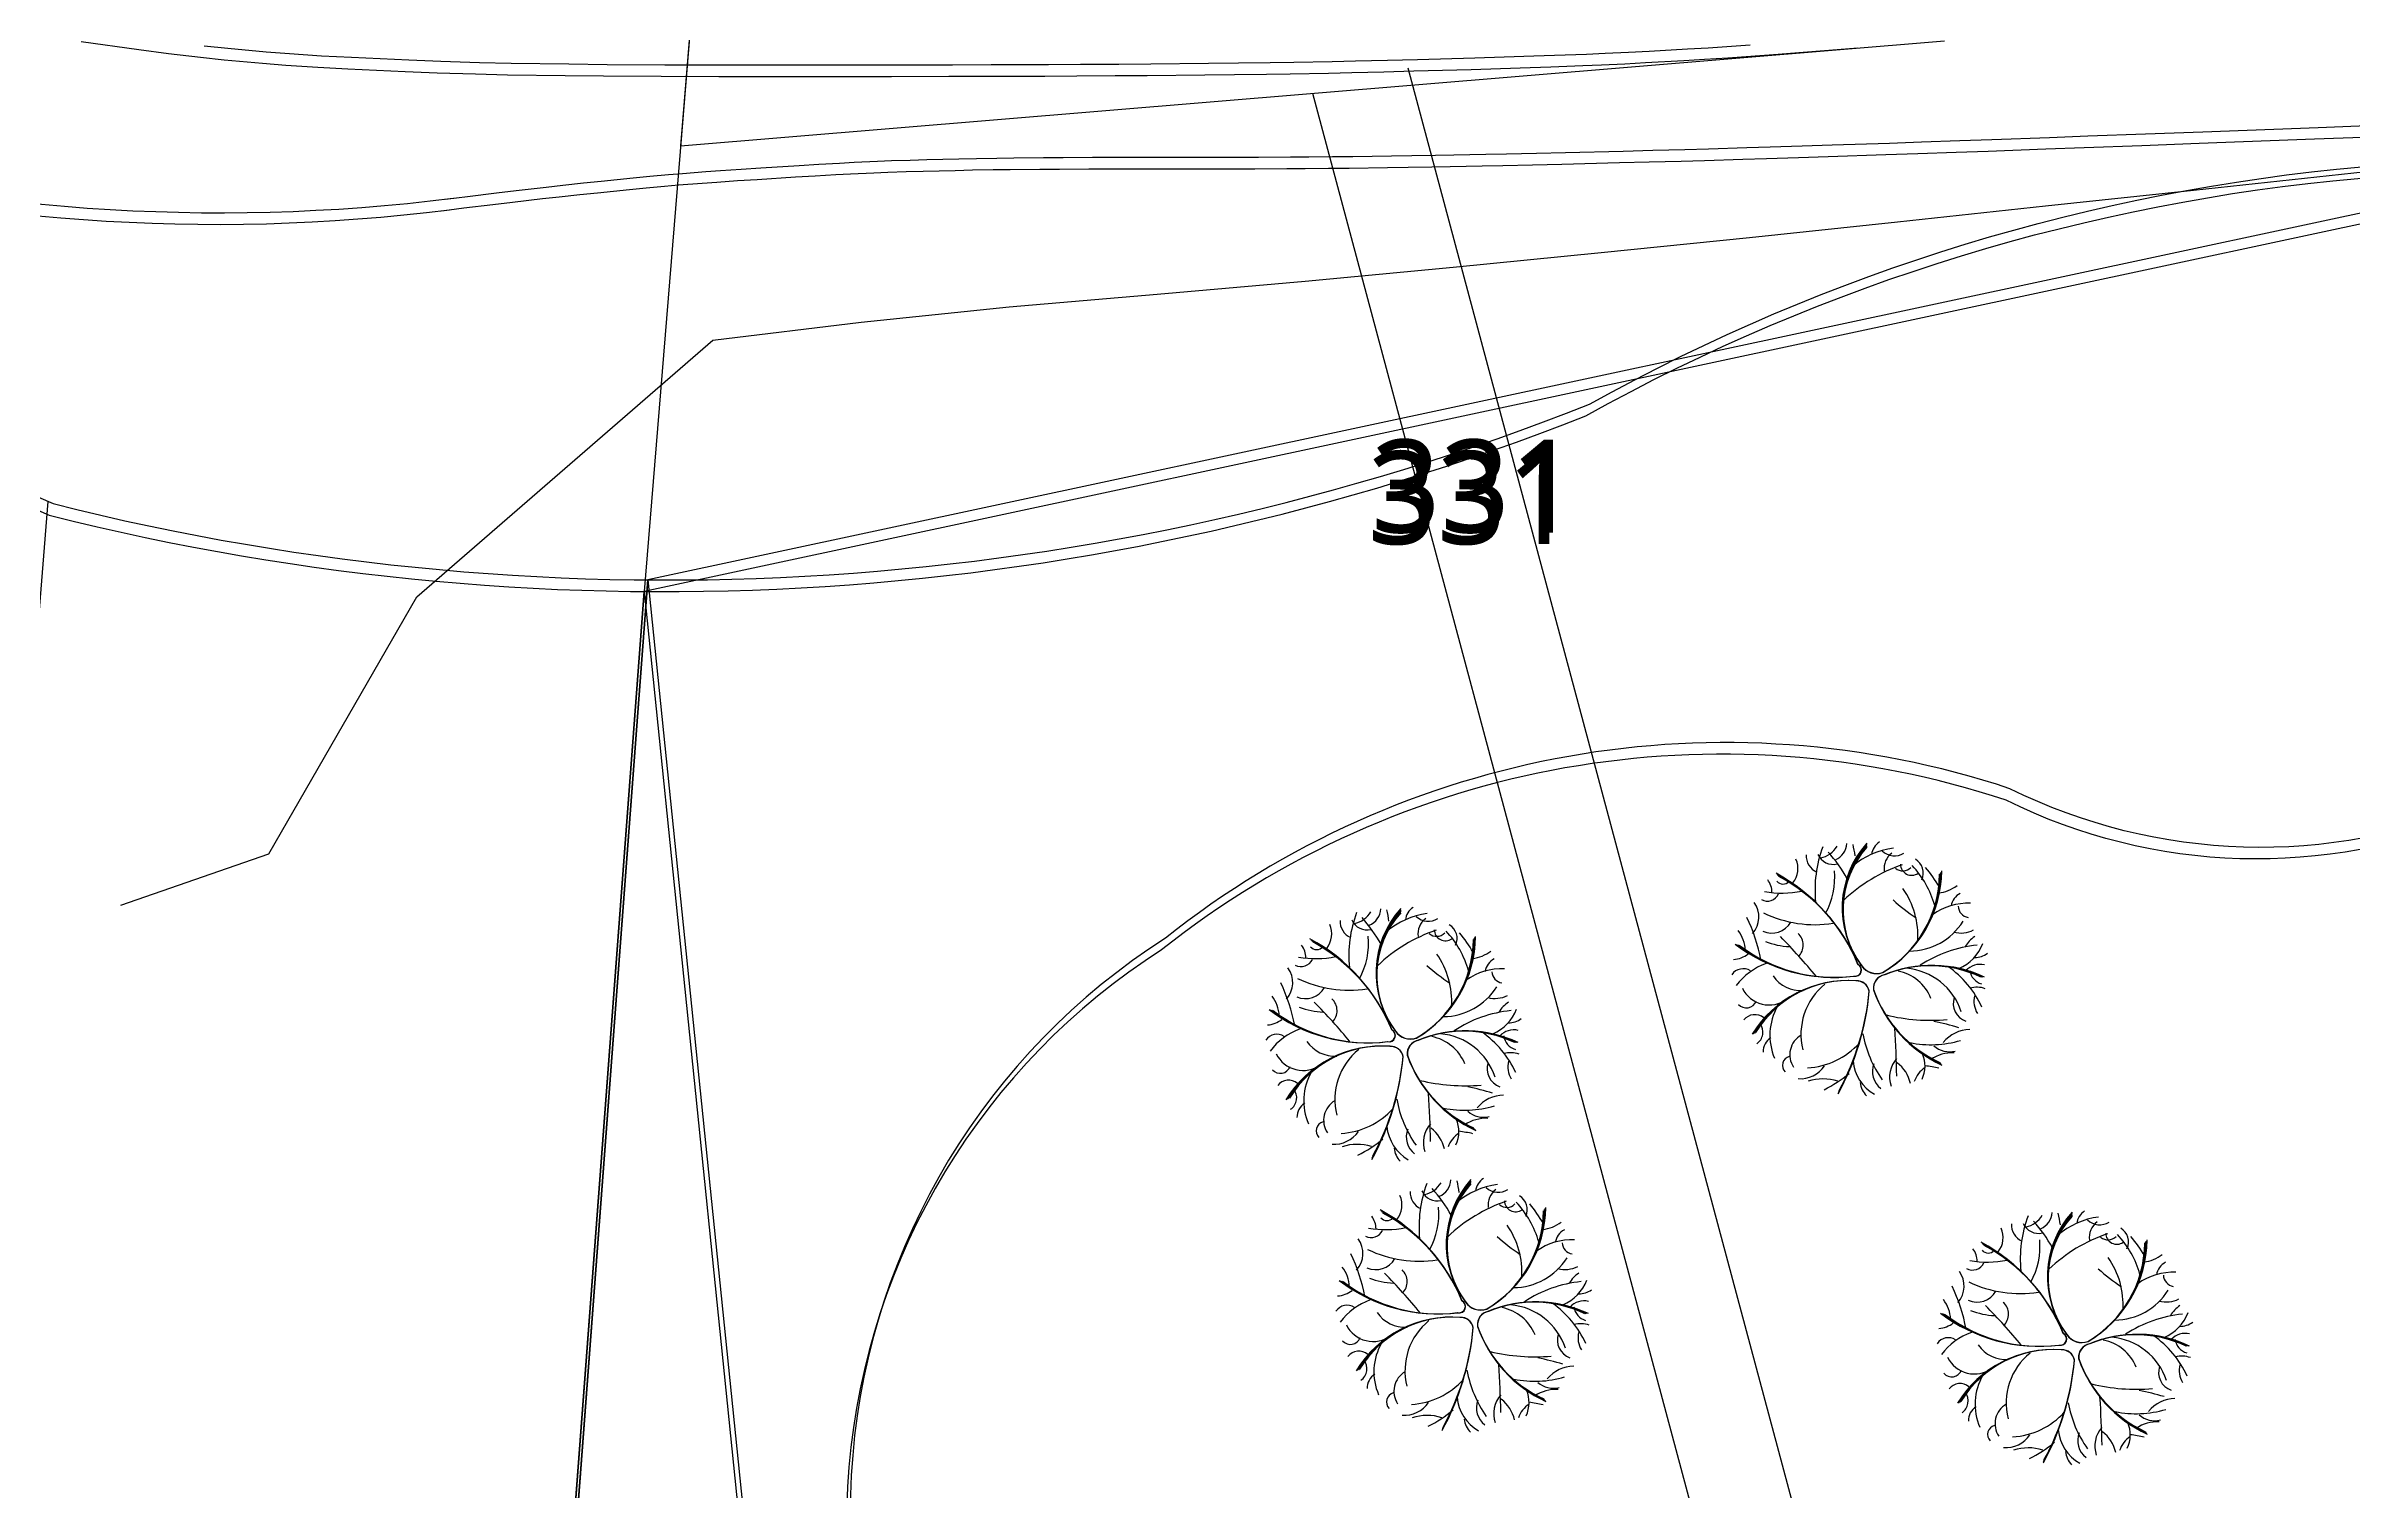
# Model space of a CAD drawing. Header units: metres. Extents: x -1097 to 1588, y -185 to 884.
# Drawn here: x 467 to 560.5, y 379.1 to 437.7 of the extents above; entities that cross this region are included whole.
import ezdxf

# ---------------------------------------------------------------- set-up
doc = ezdxf.new("R2010")
doc.units = ezdxf.units.M
for name, color, linetype in [('CRECIDA_Q2', 150, 'Continuous'), ('ESCALERAS', 7, 'Continuous'), ('EXTENSIONES', 252, 'Continuous'), ('Solado', 7, 'Continuous'), ('TERRENO', 188, 'Continuous'), ('TEXTO', 7, 'Continuous'), ('VEGETACION', 85, 'Continuous'), ('VG', 7, 'Continuous'), ('VISTA LEJOS', 7, 'Continuous')]:
    doc.layers.add(name, color=color, linetype=linetype)

msp = doc.modelspace()

# ---------------------------------------------------------------- linework, layer by layer
at = {"layer": 'CRECIDA_Q2'}
msp.add_lwpolyline([(470, 402.836), (476, 404.921), (482, 415.332), (494, 425.743), (500, 426.474), (506, 427.085), (512, 427.611), (518, 428.135), (524, 428.697), (530, 429.294), (536, 429.906), (542, 430.537), (548, 431.179), (554, 431.826), (560, 432.474), (566, 433.119), (572, 433.75), (578, 434.362), (584, 441.959)], dxfattribs=at)
at = {"layer": 'ESCALERAS'}
for points in [[(453.579, 250.482), (467.056, 419.203)], [(478.653, 248.928), (491.207, 415.553)], [(478.804, 249.397), (491.358, 416.023)]]:
    msp.add_lwpolyline(points, dxfattribs=at)
at = {"layer": 'EXTENSIONES'}
for points in [[(494.422, 454.869), (491.207, 415.553)], [(492.684, 433.615), (543.902, 437.876)], [(522.157, 436.781), (542.421, 361.152)], [(518.293, 435.746), (537.833, 362.823)]]:
    msp.add_lwpolyline(points, dxfattribs=at)
at = {"layer": 'Solado'}
msp.add_lwpolyline([(494.422, 454.869), (492.684, 433.615), (543.902, 437.876)], dxfattribs=at)
at = {"layer": 'TERRENO'}
for points in [[(468.397, 437.844), (470.73, 437.52)], [(470.73, 437.52), (471.939, 437.36)], [(471.939, 437.36), (473.235, 437.204)], [(473.235, 437.204), (474.186, 437.104)], [(474.186, 437.104), (475.741, 436.96)], [(475.741, 436.96), (476.691, 436.884)], [(476.691, 436.884), (477.987, 436.8)], [(477.987, 436.8), (479.197, 436.736)], [(524.731, 436.714), (525.911, 436.748)], [(525.911, 436.748), (527.121, 436.787)], [(527.121, 436.787), (527.956, 436.816)], [(527.956, 436.816), (529.252, 436.867)], [(529.252, 436.867), (530.001, 436.899)], [(530.001, 436.899), (530.952, 436.944)], [(530.952, 436.944), (531.787, 436.988)], [(531.787, 436.988), (533.342, 437.075)], [(533.342, 437.075), (534.177, 437.124)], [(534.177, 437.124), (535.128, 437.184)], [(535.128, 437.184), (535.876, 437.235)], [(535.876, 437.235), (537.172, 437.328)], [(537.172, 437.328), (538.008, 437.392)], [(538.008, 437.392), (539.217, 437.488)], [(539.217, 437.488), (540.398, 437.584)], [(479.197, 436.736), (481.53, 436.628)], [(481.53, 436.628), (482.826, 436.576)], [(482.826, 436.576), (484.381, 436.528)], [(484.381, 436.528), (485.677, 436.5)], [(485.677, 436.5), (488.01, 436.464)], [(488.01, 436.464), (489.565, 436.448)], [(489.565, 436.448), (491.898, 436.436)], [(491.898, 436.436), (494.231, 436.432)], [(494.231, 436.432), (498.897, 436.432)], [(498.897, 436.432), (501.229, 436.432)], [(501.229, 436.432), (503.562, 436.435)], [(503.562, 436.435), (505.118, 436.438)], [(505.118, 436.438), (507.45, 436.445)], [(507.45, 436.445), (508.746, 436.451)], [(508.746, 436.451), (510.302, 436.46)], [(510.302, 436.46), (511.598, 436.471)], [(511.598, 436.471), (513.93, 436.492)], [(513.93, 436.492), (515.14, 436.505)], [(515.14, 436.505), (516.436, 436.522)], [(516.436, 436.522), (517.387, 436.537)], [(517.387, 436.537), (518.942, 436.566)], [(518.942, 436.566), (519.892, 436.586)], [(519.892, 436.586), (521.188, 436.617)], [(521.188, 436.617), (522.398, 436.649)], [(522.398, 436.649), (524.731, 436.714)], [(483.009, 430.987), (483.901, 431.098), (485.082, 431.242), (485.879, 431.336), (487.088, 431.477), (487.77, 431.554), (488.605, 431.644), (489.316, 431.717), (490.612, 431.846), (491.293, 431.912), (492.042, 431.981), (492.608, 432.029), (493.559, 432.104), (494.154, 432.149), (494.989, 432.206), (495.786, 432.258), (497.341, 432.355), (498.138, 432.403), (498.973, 432.45), (499.569, 432.48), (500.519, 432.523), (501.085, 432.546), (501.834, 432.571), (502.516, 432.59), (503.812, 432.623), (504.522, 432.638), (505.358, 432.653), (506.039, 432.661), (507.249, 432.672), (508.046, 432.677), (509.226, 432.68), (510.398, 432.682), (512.73, 432.682), (513.911, 432.682), (515.121, 432.684), (515.956, 432.687), (517.252, 432.694), (518.001, 432.699), (518.951, 432.708), (519.787, 432.717), (521.342, 432.736), (522.177, 432.748), (523.127, 432.763), (523.876, 432.777), (525.172, 432.803), (526.007, 432.821), (527.217, 432.849), (528.398, 432.877), (530.731, 432.936), (531.94, 432.967), (533.236, 433.001), (534.187, 433.028), (535.742, 433.073), (536.692, 433.102), (537.988, 433.143), (539.198, 433.183), (541.531, 433.26), (542.827, 433.304), (544.382, 433.358), (545.678, 433.404), (548.011, 433.489), (549.566, 433.546), (551.899, 433.632), (554.232, 433.719), (558.898, 433.894), (561.23, 433.981)]]:
    msp.add_lwpolyline(points, dxfattribs=at)
msp.add_lwpolyline([(453.872, 433.136, 0.098811), (483.316, 431.025, -0.512664)], format="xyb", dxfattribs=at)
at = {"layer": 'TEXTO', "color": 141}
msp.add_lwpolyline([(942.808, 512.252), (491.207, 415.553), (499.794, 331.664), (500.297, 331.357), (501.008, 330.917), (501.677, 330.497), (502.971, 329.666), (503.693, 329.193), (504.562, 328.613), (505.289, 328.12), (506.598, 327.211)], dxfattribs=at)
at = {"layer": 'VEGETACION'}
for centre, radius, start, end in [((543.642, 403.456), 4.982, 159.46241, -174.34591), ((538.671, 405.765), 1.034, -77.96685, -31.27285), ((534.673, 400.933), 6.075, 29.35638, 41.90224), ((539.186, 405.39), 0.769, -67.11701, -3.35075), ((543.669, 402.745), 3.908, 138.09032, -143.12166), ((543.641, 402.717), 3.869, 138.09032, -143.12166), ((543.613, 402.688), 3.83, 138.09032, -143.12166), ((543.584, 402.659), 3.791, 138.09032, -143.12166), ((542.249, 402.005), 3.177, 97.4368, 130.66411), ((535.33, 404.167), 5.002, 7.73596, 13.16741), ((541.654, 404.811), 0.707, 123.07576, 173.19706), ((541.881, 405.567), 0.725, -133.08378, -57.97038), ((542.234, 404.33), 0.776, 126.36034, -172.13798), ((533.608, 397.669), 7.338, 22.21671, 61.7302), ((533.68, 397.691), 7.265, 22.21671, 61.7302), ((533.752, 397.713), 7.191, 22.21671, 61.7302), ((537.019, 404.33), 0.949, -38.3468, 23.66563), ((539.03, 404.842), 0.727, 177.19062, -114.2964), ((539.401, 405.176), 0.683, -155.98064, -76.40156), ((536.5, 403.956), 2.961, -29.17592, 5.40141), ((544.299, 398.336), 6.494, 108.91387, 133.58492), ((539.012, 404.158), 4.698, -59.52315, -0.74968), ((538.993, 404.202), 4.747, -59.52315, -0.74968), ((538.974, 404.247), 4.795, -59.52315, -0.74968), ((538.956, 404.291), 4.844, -59.52315, -0.74968), ((542.218, 404.696), 0.464, -130.37039, -44.61868), ((542.576, 404.505), 0.453, -179.34812, -54.73301), ((539.733, 401.76), 3.928, 15.81177, 43.16533), ((542.408, 404.146), 0.64, -25.52155, 59.84308), ((538.988, 400.879), 5.429, 29.82887, 40.03623), ((536.726, 403.511), 0.504, -118.22004, -25.37047), ((537.329, 407.264), 3.935, -100.42037, -78.3241), ((536.093, 403.361), 0.824, -0.2587, 38.06877), ((537.359, 404.019), 0.323, -139.98994, -40.76454), ((533.825, 397.735), 7.118, 22.21671, 61.7302), ((539.448, 401.586), 3.382, -3.32863, 34.77602), ((543.478, 404.864), 1.544, -82.82139, -52.64739), ((544.865, 402.704), 0.693, 117.16728, 171.20074), ((520.139, 402.188), 0.727, 177.19062, -114.2964), ((524.751, 400.802), 4.982, 159.46241, -174.34591), ((520.509, 402.523), 0.683, -155.98064, -76.40156), ((519.78, 403.112), 1.034, -77.96685, -31.27285), ((515.781, 398.279), 6.075, 29.35638, 41.90224), ((520.295, 402.737), 0.769, -67.11701, -3.35075), ((524.778, 400.092), 3.908, 138.09032, -143.12166), ((524.75, 400.063), 3.869, 138.09032, -143.12166), ((524.721, 400.034), 3.83, 138.09032, -143.12166), ((524.693, 400.005), 3.791, 138.09032, -143.12166), ((523.357, 399.352), 3.177, 97.4368, 130.66411), ((516.439, 401.514), 5.002, 7.73596, 13.16741), ((522.762, 402.157), 0.707, 123.07576, 173.19706), ((522.99, 402.913), 0.725, -133.08378, -57.97038), ((523.343, 401.677), 0.776, 126.36034, -172.13798), ((529.647, 399.34), 6.938, 10.60493, 25.69371), ((535.376, 402.362), 1.01, -41.62679, 35.9787), ((536.909, 402.59), 0.883, -114.03031, -29.56021), ((538.67, 406.9), 4.849, -115.58492, -81.37772), ((548.011, 410.075), 9.361, -131.39173, -124.13381), ((542.468, 403.568), 2.589, -89.5505, -32.23214), ((544.866, 400.442), 2.478, 87.69249, 125.68419), ((544.94, 402.817), 0.479, -177.57839, -99.26902), ((517.202, 400.708), 0.824, -0.2587, 38.06877), ((514.717, 395.015), 7.338, 22.21671, 61.7302), ((514.789, 395.037), 7.265, 22.21671, 61.7302), ((514.861, 395.059), 7.191, 22.21671, 61.7302), ((514.934, 395.081), 7.118, 22.21671, 61.7302), ((518.127, 401.676), 0.949, -38.3468, 23.66563), ((517.609, 401.303), 2.961, -29.17592, 5.40141), ((525.407, 395.682), 6.494, 108.91387, 133.58492), ((520.121, 401.505), 4.698, -59.52315, -0.74968), ((520.102, 401.549), 4.747, -59.52315, -0.74968), ((520.083, 401.593), 4.795, -59.52315, -0.74968), ((520.064, 401.637), 4.844, -59.52315, -0.74968), ((523.327, 402.043), 0.464, -130.37039, -44.61868), ((523.684, 401.852), 0.453, -179.34812, -54.73301), ((520.842, 399.106), 3.928, 15.81177, 43.16533), ((523.517, 401.493), 0.64, -25.52155, 59.84308), ((520.096, 398.226), 5.429, 29.82887, 40.03623), ((539.414, 406.484), 6.568, -127.37844, -82.91291), ((539.428, 406.418), 6.503, -127.37844, -82.91291), ((539.443, 406.352), 6.437, -127.37844, -82.91291), ((534.406, 400.947), 1.434, 2.5416, 37.20232), ((539.457, 406.285), 6.371, -127.37844, -82.91291), ((537.773, 404.283), 3.124, -111.04704, -92.75457), ((520.464, 384.964), 23.615, 39.38532, 44.67185), ((537.538, 401.221), 0.645, -45.87489, 47.62332), ((545.761, 396.08), 5.171, 95.85629, 123.22032), ((544.576, 402.855), 1.142, -104.72438, -63.25642), ((543.781, 401.927), 1.798, -66.63119, -20.98341), ((545.726, 400.617), 1.118, 121.95887, 151.36709), ((516.485, 399.708), 1.01, -41.62679, 35.9787), ((517.835, 400.857), 0.504, -118.22004, -25.37047), ((518.438, 404.61), 3.935, -100.42037, -78.3241), ((518.467, 401.365), 0.323, -139.98994, -40.76454), ((529.119, 407.422), 9.361, -131.39173, -124.13381), ((520.557, 398.933), 3.382, -3.32863, 34.77602), ((525.975, 397.788), 2.478, 87.69249, 125.68419), ((524.587, 402.21), 1.544, -82.82139, -52.64739), ((525.974, 400.05), 0.693, 117.16728, 171.20074), ((535.288, 401.72), 1.079, -86.17573, -52.23443), ((537.577, 397.988), 2.646, 109.78128, 142.9068), ((540.279, 400.217), 0.257, -102.31339, 61.69877), ((540.285, 400.213), 0.255, -102.31339, 61.69877), ((540.29, 400.21), 0.252, -102.31339, 61.69877), ((540.296, 400.206), 0.249, -102.31339, 61.69877), ((541.162, 400.823), 0.75, -145.64274, -70.48442), ((541.159, 400.813), 0.742, -145.64274, -70.48442), ((541.155, 400.804), 0.735, -145.64274, -70.48442), ((541.152, 400.794), 0.727, -145.64274, -70.48442), ((543.32, 395.556), 4.83, 64.72201, 112.57215), ((543.346, 395.511), 4.88, 64.72201, 112.57215), ((543.371, 395.467), 4.93, 64.72201, 112.57215), ((543.397, 395.422), 4.98, 64.72201, 112.57215), ((542.142, 397.715), 2.577, 18.29109, 84.89534), ((541.675, 396.981), 4.128, 24.75149, 54.83765), ((545.346, 399.672), 0.769, 76.62298, 137.69885), ((545.134, 401.583), 0.859, -90.38621, -53.2043), ((510.755, 396.687), 6.938, 10.60493, 25.69371), ((518.017, 399.936), 0.883, -114.03031, -29.56021), ((519.779, 404.246), 4.849, -115.58492, -81.37772), ((523.576, 400.915), 2.589, -89.5505, -32.23214), ((526.048, 400.164), 0.479, -177.57839, -99.26902), ((535.747, 399.719), 0.546, 57.26605, 146.32785), ((536.802, 400.007), 1.211, -153.77487, -53.66079), ((539.993, 395.232), 4.552, 85.90191, 148.51067), ((540.002, 395.278), 4.506, 85.90191, 148.51067), ((540.01, 395.324), 4.461, 85.90191, 148.51067), ((540.019, 395.371), 4.415, 85.90191, 148.51067), ((538.086, 400.742), 1.364, -145.57132, -86.30599), ((540.693, 397.615), 2.603, 128.84937, -165.92049), ((530.245, 400.298), 10.657, -28.646, -5.10467), ((530.351, 400.294), 10.55, -28.646, -5.10467), ((530.456, 400.29), 10.444, -28.646, -5.10467), ((530.562, 400.286), 10.337, -28.646, -5.10467), ((540.341, 399.244), 0.529, 11.64661, 92.46118), ((540.346, 399.25), 0.523, 11.64661, 92.46118), ((540.351, 399.256), 0.518, 11.64661, 92.46118), ((540.356, 399.262), 0.513, 11.64661, 92.46118), ((541.57, 399.48), 0.546, 100.90931, -173.78177), ((541.577, 399.476), 0.551, 100.90931, -173.78177), ((545.86, 401.119), 5.122, -160.64221, -114.76904), ((541.585, 399.472), 0.557, 100.90931, -173.78177), ((541.592, 399.468), 0.563, 100.90931, -173.78177), ((545.911, 401.132), 5.175, -160.64221, -114.76904), ((545.963, 401.145), 5.228, -160.64221, -114.76904), ((546.015, 401.158), 5.281, -160.64221, -114.76904), ((541.68, 398.392), 1.809, 21.80787, 79.03961), ((545.598, 400.29), 0.669, -171.91844, -106.28771), ((545.215, 398.521), 0.996, 69.91561, 105.88004), ((520.523, 403.83), 6.568, -127.37844, -82.91291), ((520.537, 403.764), 6.503, -127.37844, -82.91291), ((520.551, 403.698), 6.437, -127.37844, -82.91291), ((515.515, 398.293), 1.434, 2.5416, 37.20232), ((520.566, 403.632), 6.371, -127.37844, -82.91291), ((518.881, 401.629), 3.124, -111.04704, -92.75457), ((501.573, 382.311), 23.615, 39.38532, 44.67185), ((518.647, 398.567), 0.645, -45.87489, 47.62332), ((526.87, 393.426), 5.171, 95.85629, 123.22032), ((525.685, 400.202), 1.142, -104.72438, -63.25642), ((524.89, 399.273), 1.798, -66.63119, -20.98341), ((526.835, 397.963), 1.118, 121.95887, 151.36709), ((535.88, 399.102), 0.424, -138.57685, -20.77623), ((536.219, 397.849), 0.557, 49.52262, 142.49658), ((539.192, 397.567), 2.362, 150.15684, -156.75256), ((545.026, 398.857), 0.762, 160.97287, -109.06988), ((546.033, 398.943), 0.932, 166.17527, -148.32231), ((516.856, 397.066), 0.546, 57.26605, 146.32785), ((516.397, 399.066), 1.079, -86.17573, -52.23443), ((518.685, 395.335), 2.646, 109.78128, 142.9068), ((521.388, 397.563), 0.257, -102.31339, 61.69877), ((521.394, 397.56), 0.255, -102.31339, 61.69877), ((521.399, 397.556), 0.252, -102.31339, 61.69877), ((521.405, 397.553), 0.249, -102.31339, 61.69877), ((522.27, 398.169), 0.75, -145.64274, -70.48442), ((522.267, 398.16), 0.742, -145.64274, -70.48442), ((522.264, 398.15), 0.735, -145.64274, -70.48442), ((522.261, 398.141), 0.727, -145.64274, -70.48442), ((524.429, 392.902), 4.83, 64.72201, 112.57215), ((524.455, 392.858), 4.88, 64.72201, 112.57215), ((524.48, 392.813), 4.93, 64.72201, 112.57215), ((524.506, 392.769), 4.98, 64.72201, 112.57215), ((522.789, 395.738), 1.809, 21.80787, 79.03961), ((523.251, 395.062), 2.577, 18.29109, 84.89534), ((522.784, 394.327), 4.128, 24.75149, 54.83765), ((526.455, 397.018), 0.769, 76.62298, 137.69885), ((526.706, 397.637), 0.669, -171.91844, -106.28771), ((526.242, 398.93), 0.859, -90.38621, -53.2043), ((535.973, 397.695), 0.575, -55.32418, 37.34845), ((537.233, 396.899), 0.676, 122.40516, -178.98353), ((538.56, 396.777), 0.921, 120.29105, -146.85412), ((545.213, 398.464), 4.686, -169.782, -144.7966), ((543.367, 406.011), 7.836, -103.47217, -85.21121), ((491.096, 394.704), 50.894, 1.35953, 3.55713), ((541.092, 386.462), 11.909, 73.43329, 78.43687), ((544.945, 396.398), 1.399, 90.6491, 140.90175), ((517.911, 397.353), 1.211, -153.77487, -53.66079), ((521.102, 392.578), 4.552, 85.90191, 148.51067), ((521.111, 392.624), 4.506, 85.90191, 148.51067), ((521.119, 392.671), 4.461, 85.90191, 148.51067), ((521.128, 392.717), 4.415, 85.90191, 148.51067), ((519.195, 398.089), 1.364, -145.57132, -86.30599), ((521.802, 394.962), 2.603, 128.84937, -165.92049), ((511.353, 397.645), 10.657, -28.646, -5.10467), ((511.459, 397.641), 10.55, -28.646, -5.10467), ((511.565, 397.636), 10.444, -28.646, -5.10467), ((511.671, 397.632), 10.337, -28.646, -5.10467), ((521.45, 396.59), 0.529, 11.64661, 92.46118), ((521.455, 396.596), 0.523, 11.64661, 92.46118), ((521.46, 396.602), 0.518, 11.64661, 92.46118), ((521.465, 396.609), 0.513, 11.64661, 92.46118), ((522.678, 396.827), 0.546, 100.90931, -173.78177), ((522.686, 396.823), 0.551, 100.90931, -173.78177), ((522.693, 396.819), 0.557, 100.90931, -173.78177), ((526.968, 398.465), 5.122, -160.64221, -114.76904), ((522.701, 396.815), 0.563, 100.90931, -173.78177), ((527.02, 398.478), 5.175, -160.64221, -114.76904), ((527.072, 398.491), 5.228, -160.64221, -114.76904), ((527.124, 398.504), 5.281, -160.64221, -114.76904), ((526.324, 395.868), 0.996, 69.91561, 105.88004), ((537.714, 396.347), 0.376, 105.12463, -135.81364), ((538.176, 399.319), 3.076, -86.74123, -42.13741), ((541.922, 396.684), 1.729, -174.76959, -119.50027), ((542.818, 395.875), 1.136, 138.3902, -161.05635), ((543.354, 401.416), 4.231, -101.52456, -73.46451), ((541.87, 396.322), 1.25, -25.53182, 23.61951), ((544.214, 395.341), 1.516, 86.94105, 124.44683), ((544.105, 397.837), 0.937, -131.98154, -75.18432), ((516.989, 396.449), 0.424, -138.57685, -20.77623), ((517.327, 395.195), 0.557, 49.52262, 142.49658), ((520.301, 394.914), 2.362, 150.15684, -156.75256), ((524.475, 403.358), 7.836, -103.47217, -85.21121), ((526.135, 396.203), 0.762, 160.97287, -109.06988), ((527.142, 396.29), 0.932, 166.17527, -148.32231), ((538.073, 396.984), 1.176, -94.56596, -33.88319), ((538.987, 393.862), 1.939, 72.22063, 108.04144), ((536.853, 399.793), 4.936, -63.83838, -49.75845), ((541.383, 395.736), 0.893, -174.42238, -136.02829), ((541.85, 396.1), 0.864, 158.56729, -127.3793), ((541.092, 395.29), 1.474, 12.7354, 52.34392), ((543.708, 395.353), 1.079, 122.90885, 161.4783), ((541.864, 387.507), 8.915, 78.21876, 81.90389), ((517.082, 395.041), 0.575, -55.32418, 37.34845), ((518.342, 394.245), 0.676, 122.40516, -178.98353), ((519.669, 394.123), 0.921, 120.29105, -146.85412), ((526.322, 395.81), 4.686, -169.782, -144.7966), ((472.205, 392.051), 50.894, 1.35953, 3.55713), ((524.463, 398.763), 4.231, -101.52456, -73.46451), ((522.201, 383.809), 11.909, 73.43329, 78.43687), ((526.054, 393.744), 1.399, 90.6491, 140.90175), ((518.823, 393.693), 0.376, 105.12463, -135.81364), ((519.285, 396.665), 3.076, -86.74123, -42.13741), ((523.031, 394.031), 1.729, -174.76959, -119.50027), ((522.959, 393.446), 0.864, 158.56729, -127.3793), ((523.927, 393.221), 1.136, 138.3902, -161.05635), ((522.201, 392.636), 1.474, 12.7354, 52.34392), ((522.979, 393.669), 1.25, -25.53182, 23.61951), ((525.322, 392.687), 1.516, 86.94105, 124.44683), ((525.214, 395.183), 0.937, -131.98154, -75.18432), ((519.182, 394.33), 1.176, -94.56596, -33.88319), ((520.096, 391.208), 1.939, 72.22063, 108.04144), ((517.962, 397.14), 4.936, -63.83838, -49.75845), ((522.491, 393.082), 0.893, -174.42238, -136.02829), ((524.817, 392.699), 1.079, 122.90885, 161.4783), ((522.972, 384.853), 8.915, 78.21876, 81.90389), ((520.972, 390.692), 0.949, -38.3468, 23.66563), ((522.983, 391.204), 0.727, 177.19062, -114.2964), ((527.595, 389.818), 4.982, 159.46241, -174.34591), ((523.354, 391.538), 0.683, -155.98064, -76.40156), ((522.625, 392.127), 1.034, -77.96685, -31.27285), ((518.626, 387.295), 6.075, 29.35638, 41.90224), ((523.14, 391.752), 0.769, -67.11701, -3.35075), ((527.623, 389.107), 3.908, 138.09032, -143.12166), ((527.594, 389.078), 3.869, 138.09032, -143.12166), ((527.566, 389.05), 3.83, 138.09032, -143.12166), ((527.538, 389.021), 3.791, 138.09032, -143.12166), ((526.202, 388.367), 3.177, 97.4368, 130.66411), ((519.284, 390.529), 5.002, 7.73596, 13.16741), ((525.607, 391.172), 0.707, 123.07576, 173.19706), ((525.834, 391.928), 0.725, -133.08378, -57.97038), ((526.188, 390.692), 0.776, 126.36034, -172.13798), ((526.362, 390.508), 0.64, -25.52155, 59.84308), ((520.046, 389.723), 0.824, -0.2587, 38.06877), ((517.561, 384.03), 7.338, 22.21671, 61.7302), ((521.312, 390.38), 0.323, -139.98994, -40.76454), ((517.634, 384.052), 7.265, 22.21671, 61.7302), ((517.706, 384.074), 7.191, 22.21671, 61.7302), ((517.778, 384.096), 7.118, 22.21671, 61.7302), ((520.453, 390.318), 2.961, -29.17592, 5.40141), ((528.252, 384.698), 6.494, 108.91387, 133.58492), ((522.966, 390.52), 4.698, -59.52315, -0.74968), ((522.947, 390.564), 4.747, -59.52315, -0.74968), ((522.928, 390.609), 4.795, -59.52315, -0.74968), ((522.909, 390.653), 4.844, -59.52315, -0.74968), ((526.172, 391.058), 0.464, -130.37039, -44.61868), ((526.529, 390.867), 0.453, -179.34812, -54.73301), ((523.687, 388.121), 3.928, 15.81177, 43.16533), ((522.941, 387.241), 5.429, 29.82887, 40.03623), ((527.432, 391.226), 1.544, -82.82139, -52.64739), ((551.959, 388.502), 4.982, 159.46241, -174.34591), ((546.988, 390.812), 1.034, -77.96685, -31.27285), ((542.99, 385.98), 6.075, 29.35638, 41.90224), ((547.504, 390.437), 0.769, -67.11701, -3.35075), ((551.986, 387.792), 3.908, 138.09032, -143.12166), ((551.958, 387.763), 3.869, 138.09032, -143.12166), ((551.93, 387.734), 3.83, 138.09032, -143.12166), ((551.902, 387.706), 3.791, 138.09032, -143.12166), ((550.566, 387.052), 3.177, 97.4368, 130.66411), ((543.648, 389.214), 5.002, 7.73596, 13.16741), ((549.971, 389.857), 0.707, 123.07576, 173.19706), ((550.198, 390.613), 0.725, -133.08378, -57.97038), ((550.551, 389.377), 0.776, 126.36034, -172.13798), ((519.33, 388.724), 1.01, -41.62679, 35.9787), ((520.68, 389.873), 0.504, -118.22004, -25.37047), ((521.282, 393.626), 3.935, -100.42037, -78.3241), ((531.964, 396.437), 9.361, -131.39173, -124.13381), ((523.402, 387.948), 3.382, -3.32863, 34.77602), ((528.82, 386.804), 2.478, 87.69249, 125.68419), ((528.819, 389.066), 0.693, 117.16728, 171.20074), ((528.893, 389.179), 0.479, -177.57839, -99.26902), ((541.925, 382.715), 7.338, 22.21671, 61.7302), ((541.997, 382.737), 7.265, 22.21671, 61.7302), ((542.07, 382.759), 7.191, 22.21671, 61.7302), ((542.142, 382.781), 7.118, 22.21671, 61.7302), ((545.336, 389.376), 0.949, -38.3468, 23.66563), ((547.347, 389.888), 0.727, 177.19062, -114.2964), ((547.718, 390.223), 0.683, -155.98064, -76.40156), ((544.817, 389.003), 2.961, -29.17592, 5.40141), ((552.616, 383.382), 6.494, 108.91387, 133.58492), ((547.329, 389.205), 4.698, -59.52315, -0.74968), ((547.311, 389.249), 4.747, -59.52315, -0.74968), ((547.292, 389.293), 4.795, -59.52315, -0.74968), ((547.273, 389.337), 4.844, -59.52315, -0.74968), ((550.535, 389.743), 0.464, -130.37039, -44.61868), ((550.893, 389.552), 0.453, -179.34812, -54.73301), ((548.05, 386.806), 3.928, 15.81177, 43.16533), ((550.726, 389.193), 0.64, -25.52155, 59.84308), ((547.305, 385.926), 5.429, 29.82887, 40.03623), ((518.359, 387.309), 1.434, 2.5416, 37.20232), ((513.6, 385.702), 6.938, 10.60493, 25.69371), ((520.862, 388.952), 0.883, -114.03031, -29.56021), ((522.624, 393.262), 4.849, -115.58492, -81.37772), ((526.421, 389.93), 2.589, -89.5505, -32.23214), ((528.53, 389.217), 1.142, -104.72438, -63.25642), ((545.044, 388.557), 0.504, -118.22004, -25.37047), ((545.646, 392.31), 3.935, -100.42037, -78.3241), ((544.41, 388.408), 0.824, -0.2587, 38.06877), ((545.676, 389.065), 0.323, -139.98994, -40.76454), ((547.766, 386.633), 3.382, -3.32863, 34.77602), ((551.796, 389.91), 1.544, -82.82139, -52.64739), ((553.183, 387.75), 0.693, 117.16728, 171.20074), ((519.241, 388.082), 1.079, -86.17573, -52.23443), ((523.367, 392.846), 6.568, -127.37844, -82.91291), ((523.382, 392.78), 6.503, -127.37844, -82.91291), ((523.396, 392.713), 6.437, -127.37844, -82.91291), ((523.41, 392.647), 6.371, -127.37844, -82.91291), ((521.726, 390.645), 3.124, -111.04704, -92.75457), ((504.418, 371.326), 23.615, 39.38532, 44.67185), ((521.492, 387.583), 0.645, -45.87489, 47.62332), ((529.715, 382.441), 5.171, 95.85629, 123.22032), ((527.734, 388.289), 1.798, -66.63119, -20.98341), ((529.68, 386.979), 1.118, 121.95887, 151.36709), ((529.087, 387.945), 0.859, -90.38621, -53.2043), ((537.964, 384.387), 6.938, 10.60493, 25.69371), ((543.694, 387.408), 1.01, -41.62679, 35.9787), ((545.226, 387.636), 0.883, -114.03031, -29.56021), ((546.988, 391.947), 4.849, -115.58492, -81.37772), ((556.328, 395.122), 9.361, -131.39173, -124.13381), ((550.785, 388.615), 2.589, -89.5505, -32.23214), ((553.183, 385.488), 2.478, 87.69249, 125.68419), ((553.257, 387.864), 0.479, -177.57839, -99.26902), ((519.701, 386.081), 0.546, 57.26605, 146.32785), ((521.53, 384.35), 2.646, 109.78128, 142.9068), ((522.04, 387.104), 1.364, -145.57132, -86.30599), ((524.233, 386.579), 0.257, -102.31339, 61.69877), ((524.238, 386.575), 0.255, -102.31339, 61.69877), ((524.244, 386.572), 0.252, -102.31339, 61.69877), ((524.25, 386.568), 0.249, -102.31339, 61.69877), ((525.115, 387.185), 0.75, -145.64274, -70.48442), ((525.112, 387.175), 0.742, -145.64274, -70.48442), ((525.109, 387.166), 0.735, -145.64274, -70.48442), ((525.106, 387.156), 0.727, -145.64274, -70.48442), ((525.523, 385.842), 0.546, 100.90931, -173.78177), ((525.531, 385.838), 0.551, 100.90931, -173.78177), ((525.538, 385.834), 0.557, 100.90931, -173.78177), ((525.546, 385.83), 0.563, 100.90931, -173.78177), ((527.274, 381.918), 4.83, 64.72201, 112.57215), ((527.299, 381.873), 4.88, 64.72201, 112.57215), ((527.325, 381.829), 4.93, 64.72201, 112.57215), ((527.351, 381.784), 4.98, 64.72201, 112.57215), ((525.634, 384.754), 1.809, 21.80787, 79.03961), ((526.096, 384.077), 2.577, 18.29109, 84.89534), ((525.629, 383.343), 4.128, 24.75149, 54.83765), ((529.3, 386.034), 0.769, 76.62298, 137.69885), ((529.551, 386.652), 0.669, -171.91844, -106.28771), ((547.731, 391.53), 6.568, -127.37844, -82.91291), ((547.746, 391.464), 6.503, -127.37844, -82.91291), ((547.76, 391.398), 6.437, -127.37844, -82.91291), ((542.723, 385.993), 1.434, 2.5416, 37.20232), ((547.774, 391.332), 6.371, -127.37844, -82.91291), ((546.09, 389.329), 3.124, -111.04704, -92.75457), ((528.781, 370.011), 23.615, 39.38532, 44.67185), ((545.856, 386.267), 0.645, -45.87489, 47.62332), ((554.079, 381.126), 5.171, 95.85629, 123.22032), ((552.894, 387.902), 1.142, -104.72438, -63.25642), ((552.098, 386.973), 1.798, -66.63119, -20.98341), ((554.043, 385.664), 1.118, 121.95887, 151.36709), ((519.834, 385.464), 0.424, -138.57685, -20.77623), ((520.755, 386.369), 1.211, -153.77487, -53.66079), ((523.947, 381.593), 4.552, 85.90191, 148.51067), ((523.955, 381.64), 4.506, 85.90191, 148.51067), ((523.964, 381.686), 4.461, 85.90191, 148.51067), ((523.972, 381.733), 4.415, 85.90191, 148.51067), ((524.646, 383.977), 2.603, 128.84937, -165.92049), ((514.198, 386.66), 10.657, -28.646, -5.10467), ((514.304, 386.656), 10.55, -28.646, -5.10467), ((514.41, 386.652), 10.444, -28.646, -5.10467), ((514.516, 386.648), 10.337, -28.646, -5.10467), ((524.295, 385.605), 0.529, 11.64661, 92.46118), ((524.3, 385.612), 0.523, 11.64661, 92.46118), ((524.305, 385.618), 0.518, 11.64661, 92.46118), ((524.31, 385.624), 0.513, 11.64661, 92.46118), ((529.813, 387.481), 5.122, -160.64221, -114.76904), ((529.865, 387.494), 5.175, -160.64221, -114.76904), ((529.917, 387.507), 5.228, -160.64221, -114.76904), ((529.968, 387.52), 5.281, -160.64221, -114.76904), ((528.98, 385.219), 0.762, 160.97287, -109.06988), ((529.168, 384.883), 0.996, 69.91561, 105.88004), ((529.987, 385.305), 0.932, 166.17527, -148.32231), ((544.064, 384.766), 0.546, 57.26605, 146.32785), ((543.605, 386.766), 1.079, -86.17573, -52.23443), ((545.894, 383.035), 2.646, 109.78128, 142.9068), ((548.597, 385.263), 0.257, -102.31339, 61.69877), ((548.602, 385.26), 0.255, -102.31339, 61.69877), ((548.608, 385.256), 0.252, -102.31339, 61.69877), ((548.613, 385.253), 0.249, -102.31339, 61.69877), ((549.479, 385.869), 0.75, -145.64274, -70.48442), ((549.476, 385.86), 0.742, -145.64274, -70.48442), ((549.473, 385.85), 0.735, -145.64274, -70.48442), ((549.469, 385.841), 0.727, -145.64274, -70.48442), ((551.638, 380.602), 4.83, 64.72201, 112.57215), ((551.663, 380.558), 4.88, 64.72201, 112.57215), ((551.689, 380.513), 4.93, 64.72201, 112.57215), ((551.714, 380.469), 4.98, 64.72201, 112.57215), ((550.459, 382.762), 2.577, 18.29109, 84.89534), ((549.993, 382.027), 4.128, 24.75149, 54.83765), ((553.664, 384.719), 0.769, 76.62298, 137.69885), ((553.451, 386.63), 0.859, -90.38621, -53.2043), ((520.172, 384.211), 0.557, 49.52262, 142.49658), ((519.927, 384.057), 0.575, -55.32418, 37.34845), ((523.146, 383.929), 2.362, 150.15684, -156.75256), ((527.32, 392.373), 7.836, -103.47217, -85.21121), ((525.046, 372.824), 11.909, 73.43329, 78.43687), ((545.119, 385.053), 1.211, -153.77487, -53.66079), ((548.311, 380.278), 4.552, 85.90191, 148.51067), ((548.319, 380.324), 4.506, 85.90191, 148.51067), ((548.328, 380.371), 4.461, 85.90191, 148.51067), ((548.336, 380.417), 4.415, 85.90191, 148.51067), ((546.404, 385.789), 1.364, -145.57132, -86.30599), ((549.01, 382.662), 2.603, 128.84937, -165.92049), ((538.562, 385.345), 10.657, -28.646, -5.10467), ((538.668, 385.341), 10.55, -28.646, -5.10467), ((538.774, 385.336), 10.444, -28.646, -5.10467), ((538.88, 385.332), 10.337, -28.646, -5.10467), ((548.659, 384.29), 0.529, 11.64661, 92.46118), ((548.664, 384.296), 0.523, 11.64661, 92.46118), ((548.669, 384.303), 0.518, 11.64661, 92.46118), ((548.674, 384.309), 0.513, 11.64661, 92.46118), ((549.887, 384.527), 0.546, 100.90931, -173.78177), ((549.894, 384.523), 0.551, 100.90931, -173.78177), ((554.177, 386.166), 5.122, -160.64221, -114.76904), ((549.902, 384.519), 0.557, 100.90931, -173.78177), ((554.229, 386.178), 5.175, -160.64221, -114.76904), ((549.909, 384.515), 0.563, 100.90931, -173.78177), ((554.28, 386.191), 5.228, -160.64221, -114.76904), ((554.332, 386.204), 5.281, -160.64221, -114.76904), ((549.998, 383.439), 1.809, 21.80787, 79.03961), ((553.915, 385.337), 0.669, -171.91844, -106.28771), ((553.532, 383.568), 0.996, 69.91561, 105.88004), ((521.187, 383.261), 0.676, 122.40516, -178.98353), ((522.514, 383.139), 0.921, 120.29105, -146.85412), ((522.129, 385.681), 3.076, -86.74123, -42.13741), ((529.167, 384.826), 4.686, -169.782, -144.7966), ((475.049, 381.066), 50.894, 1.35953, 3.55713), ((527.307, 387.778), 4.231, -101.52456, -73.46451), ((528.058, 384.199), 0.937, -131.98154, -75.18432), ((528.898, 382.76), 1.399, 90.6491, 140.90175), ((544.197, 384.149), 0.424, -138.57685, -20.77623), ((544.536, 382.895), 0.557, 49.52262, 142.49658), ((547.509, 382.614), 2.362, 150.15684, -156.75256), ((551.684, 391.058), 7.836, -103.47217, -85.21121), ((553.343, 383.904), 0.762, 160.97287, -109.06988), ((554.351, 383.99), 0.932, 166.17527, -148.32231), ((521.668, 382.709), 0.376, 105.12463, -135.81364), ((522.027, 383.346), 1.176, -94.56596, -33.88319), ((525.876, 383.046), 1.729, -174.76959, -119.50027), ((525.804, 382.462), 0.864, 158.56729, -127.3793), ((526.772, 382.237), 1.136, 138.3902, -161.05635), ((525.045, 381.652), 1.474, 12.7354, 52.34392), ((527.662, 381.715), 1.079, 122.90885, 161.4783), ((525.823, 382.684), 1.25, -25.53182, 23.61951), ((525.817, 373.869), 8.915, 78.21876, 81.90389), ((528.167, 381.703), 1.516, 86.94105, 124.44683), ((544.29, 382.741), 0.575, -55.32418, 37.34845), ((545.55, 381.945), 0.676, 122.40516, -178.98353), ((546.877, 381.823), 0.921, 120.29105, -146.85412), ((553.531, 383.51), 4.686, -169.782, -144.7966), ((499.413, 379.751), 50.894, 1.35953, 3.55713), ((549.41, 371.509), 11.909, 73.43329, 78.43687), ((553.262, 381.445), 1.399, 90.6491, 140.90175), ((522.941, 380.223), 1.939, 72.22063, 108.04144), ((520.807, 386.155), 4.936, -63.83838, -49.75845), ((525.336, 382.098), 0.893, -174.42238, -136.02829), ((546.031, 381.394), 0.376, 105.12463, -135.81364), ((546.493, 384.365), 3.076, -86.74123, -42.13741), ((550.239, 381.731), 1.729, -174.76959, -119.50027), ((551.135, 380.921), 1.136, 138.3902, -161.05635), ((551.671, 386.463), 4.231, -101.52456, -73.46451), ((550.187, 381.369), 1.25, -25.53182, 23.61951), ((552.531, 380.387), 1.516, 86.94105, 124.44683), ((552.422, 382.883), 0.937, -131.98154, -75.18432), ((546.391, 382.03), 1.176, -94.56596, -33.88319), ((547.305, 378.908), 1.939, 72.22063, 108.04144), ((545.171, 384.84), 4.936, -63.83838, -49.75845), ((549.7, 380.783), 0.893, -174.42238, -136.02829), ((550.168, 381.146), 0.864, 158.56729, -127.3793), ((549.409, 380.336), 1.474, 12.7354, 52.34392), ((552.025, 380.399), 1.079, 122.90885, 161.4783), ((550.181, 372.553), 8.915, 78.21876, 81.90389)]:
    msp.add_arc(centre, radius, start, end, dxfattribs=at)
at = {"layer": 'VISTA LEJOS'}
for points in [[(942.959, 512.721), (491.358, 416.023), (499.945, 332.134), (500.448, 331.826), (501.159, 331.387), (501.827, 330.967), (503.122, 330.136), (503.844, 329.663), (504.713, 329.083), (505.44, 328.589), (506.749, 327.681)], [(942.808, 512.252), (491.207, 415.553), (499.794, 331.664), (500.297, 331.357), (501.008, 330.917), (501.677, 330.497), (502.971, 329.666), (503.693, 329.193), (504.562, 328.613), (505.289, 328.12), (506.598, 327.211)], [(473.386, 437.673), (474.337, 437.573), (475.892, 437.429), (476.842, 437.353), (478.138, 437.269), (479.348, 437.205), (481.681, 437.097), (482.977, 437.045), (484.532, 436.997), (485.828, 436.969), (488.161, 436.933), (489.716, 436.917), (492.049, 436.905), (494.382, 436.901), (499.047, 436.901), (501.38, 436.902), (503.713, 436.905), (505.268, 436.908), (507.601, 436.915), (508.897, 436.921), (510.452, 436.93), (511.748, 436.941), (514.081, 436.962), (515.291, 436.975), (516.587, 436.992), (517.537, 437.007), (519.093, 437.036), (520.043, 437.056), (521.339, 437.087), (522.549, 437.119), (524.881, 437.184), (526.062, 437.218), (527.272, 437.257), (528.107, 437.286), (529.403, 437.337), (530.152, 437.369), (531.102, 437.414), (531.938, 437.458), (533.493, 437.545), (534.328, 437.593), (535.278, 437.653), (536.027, 437.705)], [(483.009, 430.987), (483.901, 431.098), (485.082, 431.242), (485.879, 431.336), (487.088, 431.477), (487.77, 431.554), (488.605, 431.644), (489.316, 431.717), (490.612, 431.846), (491.293, 431.912), (492.042, 431.981), (492.608, 432.029), (493.559, 432.104), (494.154, 432.149), (494.989, 432.206), (495.786, 432.258), (497.341, 432.355), (498.138, 432.403), (498.973, 432.45), (499.569, 432.48), (500.519, 432.523), (501.085, 432.546), (501.834, 432.571), (502.516, 432.59), (503.812, 432.623), (504.522, 432.638), (505.358, 432.653), (506.039, 432.661), (507.249, 432.672), (508.046, 432.677), (509.226, 432.68), (510.398, 432.682), (512.73, 432.682), (513.911, 432.682), (515.121, 432.684), (515.956, 432.687), (517.252, 432.694), (518.001, 432.699), (518.951, 432.708), (519.787, 432.717), (521.342, 432.736), (522.177, 432.748), (523.127, 432.763), (523.876, 432.777), (525.172, 432.803), (526.007, 432.821), (527.217, 432.849), (528.398, 432.877), (530.731, 432.936), (531.94, 432.967), (533.236, 433.001), (534.187, 433.028), (535.742, 433.073), (536.692, 433.102), (537.988, 433.143), (539.198, 433.183), (541.531, 433.26), (542.827, 433.304), (544.382, 433.358), (545.678, 433.404), (548.011, 433.489), (549.566, 433.546), (551.899, 433.632), (554.232, 433.719), (558.898, 433.894), (561.23, 433.981)], [(483.16, 431.457), (484.052, 431.567), (485.233, 431.711), (486.03, 431.806), (487.239, 431.946), (487.921, 432.023), (488.756, 432.113), (489.466, 432.186), (490.762, 432.316), (491.444, 432.382), (492.193, 432.45), (492.759, 432.498), (493.71, 432.574), (494.305, 432.618), (495.14, 432.676), (495.937, 432.728), (497.492, 432.825), (498.289, 432.873), (499.124, 432.92), (499.719, 432.95), (500.67, 432.993), (501.236, 433.016), (501.985, 433.041), (502.667, 433.06), (503.963, 433.092), (504.673, 433.108), (505.508, 433.122), (506.19, 433.131), (507.4, 433.142), (508.196, 433.146), (509.377, 433.15), (510.548, 433.151), (512.881, 433.151), (514.062, 433.152), (515.272, 433.154), (516.107, 433.157), (517.403, 433.164), (518.152, 433.169), (519.102, 433.177), (519.937, 433.187), (521.493, 433.206), (522.328, 433.218), (523.278, 433.233), (524.027, 433.246), (525.323, 433.272), (526.158, 433.29), (527.368, 433.318), (528.549, 433.347), (530.882, 433.405), (532.091, 433.436), (533.387, 433.471), (534.338, 433.498), (535.893, 433.543), (536.843, 433.572), (538.139, 433.613), (539.349, 433.652), (541.682, 433.73), (542.978, 433.774), (544.533, 433.828), (545.829, 433.874), (548.162, 433.958), (549.717, 434.015), (552.05, 434.102), (554.383, 434.189), (559.048, 434.364), (561.381, 434.451)], [(491.207, 415.553), (473.596, 181.807)], [(491.358, 416.023), (473.747, 182.277)]]:
    msp.add_lwpolyline(points, dxfattribs=at)
for points in [[(418.044, 438.172), (419.225, 437.596), (420.396, 437.015), (422.729, 435.848), (423.881, 435.258), (425.004, 434.653), (425.724, 434.236), (426.761, 433.588), (427.308, 433.213), (428.143, 432.529, -0.036563), (467.105, 418.645, 0.157278), (529.367, 422.672, -0.212988), (593.165, 428.331, 0.213753), (664.221, 419.944, -0.089629), (719.281, 437.3, 0.226256), (787.777, 469.505, -0.207225)], [(418.044, 438.172), (419.225, 437.596), (420.396, 437.015), (422.729, 435.848), (423.881, 435.258), (425.004, 434.653), (425.724, 434.236), (426.761, 433.588), (427.308, 433.213), (428.143, 432.529, -0.036563), (467.105, 418.645, 0.157278), (529.367, 422.672, -0.212988), (593.165, 428.331, 0.213753), (664.221, 419.944, -0.089629), (719.281, 437.3, 0.226256), (787.777, 469.505, -0.207225)], [(419.376, 438.065), (420.547, 437.485), (422.88, 436.318), (424.032, 435.728), (425.155, 435.123), (425.875, 434.705), (426.912, 434.057), (427.459, 433.683), (428.294, 432.999, -0.036563), (467.256, 419.114, 0.157278), (529.518, 423.142, -0.212988), (593.316, 428.801, 0.213753), (664.372, 420.413, -0.089629), (719.432, 437.77, 0.226256)], [(453.872, 433.136, 0.098811), (483.316, 431.025, -0.512664)], [(454.023, 433.606, 0.098811), (483.466, 431.495, -0.512664)], [(598.239, 415.972, 0.099657), (565.478, 406.525, -0.218656), (546.407, 407.091, 0.253576), (512.183, 401.033, 0.493829), (508.453, 357.267, 0.358529), (575.807, 358.689, -0.222729), (625.438, 377.962, 0.822245), (638.171, 405.428, 0.19926), (598.239, 415.972, -73.398936)], [(598.239, 415.972, 0.099657), (565.478, 406.525, -0.218656), (546.407, 407.091, 0.253576), (512.183, 401.033, 0.493829), (508.453, 357.267, 0.358529), (575.807, 358.689, -0.222729), (625.438, 377.962, 0.822245), (638.171, 405.428, 0.19926), (598.239, 415.972, -73.398936)], [(598.39, 416.442, 0.099657), (565.628, 406.995, -0.218656), (546.558, 407.561, 0.253576), (512.333, 401.503, 0.493829), (508.604, 357.737, 0.358529), (575.958, 359.159, -0.222729), (625.588, 378.432, 0.822245), (638.322, 405.898, 0.19926), (598.39, 416.442, -73.398936)]]:
    msp.add_lwpolyline(points, format="xyb", dxfattribs=at)

# ---------------------------------------------------------------- texts
at = {"layer": 'VG', "insert": (520.528, 421.243), "char_height": 0.2, "attachment_point": 1}
msp.add_mtext('\\fOpen Sans|i0|b0;\\H3.77032;331', dxfattribs=at)
at = {"layer": 'VISTA LEJOS', "char_height": 0.2, "attachment_point": 1}
for insert in [(520.528, 421.243), (520.678, 421.712)]:
    msp.add_mtext('\\fOpen Sans|i0|b0;\\H3.77032;331', dxfattribs=dict(at, insert=insert))

doc.saveas('drawing.dxf')
